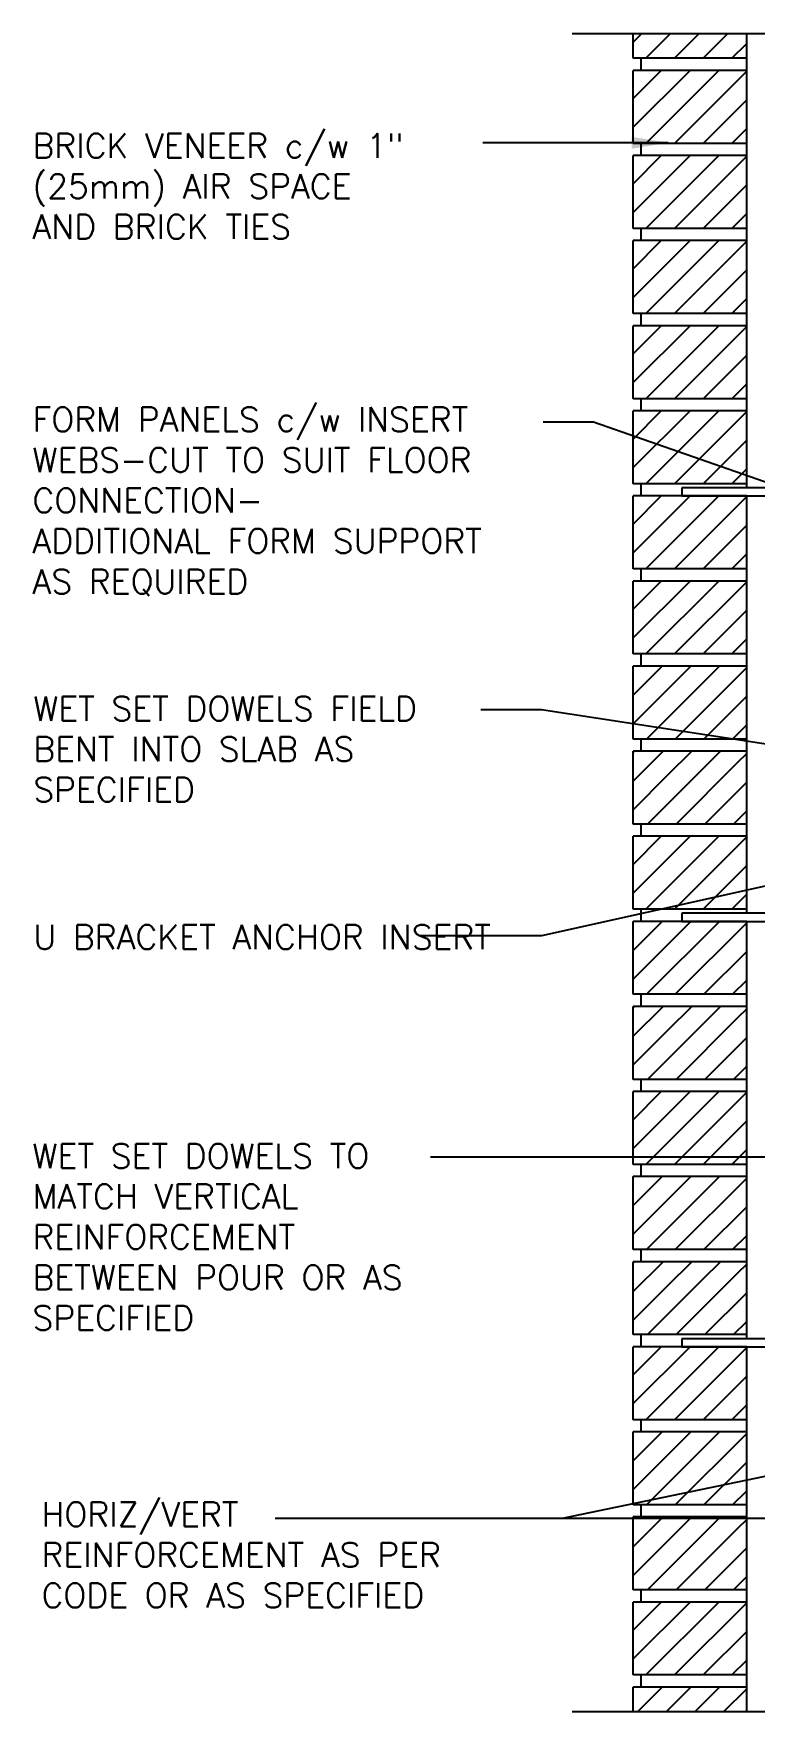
# Model space of a CAD drawing. Header units: inches. Extents: x 149.5 to 242.1, y 149.6 to 239.6.
# Drawn here: x 185.7 to 208, y 186.9 to 238.6 of the extents above; entities that cross this region are included whole.
import ezdxf

# ---------------------------------------------------------------- set-up
doc = ezdxf.new("R2010")
doc.units = ezdxf.units.IN
doc.header["$LTSCALE"] = 0.5
doc.header["$MEASUREMENT"] = 0
for name, color, linetype in [('HATCH', 12, 'Continuous'), ('line25', 2, 'Continuous'), ('LINE9', 9, 'Continuous'), ('TEXT', 4, 'Continuous')]:
    doc.layers.add(name, color=color, linetype=linetype)
doc.styles.add('DIM', font='romans.shx', dxfattribs={"width": 0.7})
doc.styles.add('ROMANS', font='romans.shx', dxfattribs={"height": 0.75})
doc.dimstyles.new('ext_12', dxfattribs={"dimscale": 12, "dimtxt": 0.09375, "dimasz": 0.09375, "dimexe": 0.09375, "dimexo": 0.0625, "dimgap": 0.0625, "dimtad": 1, "dimdec": 1, "dimzin": 3, "dimdsep": 46, "dimlunit": 4, "dimtxsty": 'DIM', "dimcen": 0.09, "dimdle": 0.09375, "dimclrt": 4, "dimadec": 0, "dimazin": 0, "dimtfac": 1, "dimtdec": 1, "dimtmove": 2, "dimatfit": 3, "dimfxl": 1, "dimfrac": 2, "dimtolj": 1, "dimtzin": 0, "dimarcsym": 0})
pattern_1 = [(45, (140.4825, 21.0213), (-0.4419417, 0.4419417), [])]
pattern_2 = [(45, (140.4825, 13.1463), (-0.4419417, 0.4419417), [])]
pattern_3 = [(45, (140.4825, 5.2713), (-0.4419417, 0.4419417), [])]
pattern_4 = [(45, (140.4825, -2.6037), (-0.4419417, 0.4419417), [])]

msp = doc.modelspace()

# ---------------------------------------------------------------- hatches: boundary and pattern name
at = {"layer": 'HATCH'}
h = msp.add_hatch(dxfattribs=at)
h.set_pattern_fill('ANSI31', color=256, scale=5, style=0)
h.set_pattern_definition([(45, (140.4825, 39.3963), (-0.4419417, 0.4419417), [])])
h.paths.add_polyline_path([(207.715, 238.63), (204.215, 238.63), (204.215, 237.866), (207.715, 237.866)])
h = msp.add_hatch(dxfattribs=at)
h.set_pattern_fill('ANSI31', color=256, scale=5, style=0)
h.set_pattern_definition([(45, (140.4825, 36.7713), (-0.4419417, 0.4419417), [])])
h.paths.add_polyline_path([(207.715, 237.491), (204.215, 237.491), (204.215, 235.241), (207.715, 235.241)])
h = msp.add_hatch(dxfattribs=at)
h.set_pattern_fill('ANSI31', color=256, scale=5, style=0)
h.set_pattern_definition([(45, (140.4825, 34.1463), (-0.4419417, 0.4419417), [])])
h.paths.add_polyline_path([(207.715, 234.866), (204.215, 234.866), (204.215, 232.616), (207.715, 232.616)])
h = msp.add_hatch(dxfattribs=at)
h.set_pattern_fill('ANSI31', color=256, scale=5, style=0)
h.set_pattern_definition([(45, (140.4825, 31.5213), (-0.4419417, 0.4419417), [])])
h.paths.add_polyline_path([(207.715, 232.241), (204.215, 232.241), (204.215, 229.991), (207.715, 229.991)])
h = msp.add_hatch(dxfattribs=at)
h.set_pattern_fill('ANSI31', color=256, scale=5, style=0)
h.set_pattern_definition([(45, (140.4825, 28.8963), (-0.4419417, 0.4419417), [])])
h.paths.add_polyline_path([(207.715, 229.616), (204.215, 229.616), (204.215, 227.366), (207.715, 227.366)])
h = msp.add_hatch(dxfattribs=at)
h.set_pattern_fill('ANSI31', color=256, scale=5, style=0)
h.set_pattern_definition([(45, (140.4825, 26.2713), (-0.4419417, 0.4419417), [])])
h.paths.add_polyline_path([(207.715, 226.991), (204.215, 226.991), (204.215, 224.741), (207.715, 224.741)])
h = msp.add_hatch(dxfattribs=at)
h.set_pattern_fill('ANSI31', color=256, scale=5, style=0)
h.set_pattern_definition([(45, (140.4825, 23.6463), (-0.4419417, 0.4419417), [])])
h.paths.add_polyline_path([(207.715, 224.366), (204.215, 224.366), (204.215, 222.116), (207.715, 222.116)])
h = msp.add_hatch(dxfattribs=at)
h.set_pattern_fill('ANSI31', color=256, scale=5, style=0)
h.set_pattern_definition(pattern_1)
h.paths.add_polyline_path([(207.715, 221.741), (204.215, 221.741), (204.215, 219.491), (207.715, 219.491)])
h = msp.add_hatch(dxfattribs=at)
h.set_pattern_fill('ANSI31', color=256, scale=5, style=0)
h.set_pattern_definition(pattern_1)
h.paths.add_polyline_path([(207.715, 216.866), (207.715, 219.116), (204.215, 219.116), (204.215, 216.866)])
h = msp.add_hatch(dxfattribs=at)
h.set_pattern_fill('ANSI31', color=256, scale=5, style=0)
h.set_pattern_definition(pattern_1)
h.paths.add_polyline_path([(207.715, 216.206), (207.715, 216.491), (204.215, 216.491), (204.215, 215.558)])
h = msp.add_hatch(dxfattribs=at)
h.set_pattern_fill('ANSI31', color=256, scale=5, style=0)
h.set_pattern_definition(pattern_1)
h.paths.add_polyline_path([(207.715, 214.241), (207.715, 216.206), (204.215, 215.558), (204.215, 214.241)])
h = msp.add_hatch(dxfattribs=at)
h.set_pattern_fill('ANSI31', color=256, scale=5, style=0)
h.set_pattern_definition(pattern_2)
h.paths.add_polyline_path([(207.715, 213.866), (204.215, 213.866), (204.215, 211.616), (207.715, 211.616)])
h = msp.add_hatch(dxfattribs=at)
h.set_pattern_fill('ANSI31', color=256, scale=5, style=0)
h.set_pattern_definition(pattern_2)
h.paths.add_polyline_path([(207.715, 208.991), (207.715, 211.241), (204.215, 211.241), (204.215, 208.991)])
h = msp.add_hatch(dxfattribs=at)
h.set_pattern_fill('ANSI31', color=256, scale=5, style=0)
h.set_pattern_definition(pattern_2)
h.paths.add_polyline_path([(207.715, 208.331), (207.715, 208.616), (204.215, 208.616), (204.215, 207.683)])
h = msp.add_hatch(dxfattribs=at)
h.set_pattern_fill('ANSI31', color=256, scale=5, style=0)
h.set_pattern_definition(pattern_2)
h.paths.add_polyline_path([(207.715, 206.366), (207.715, 208.331), (204.215, 207.683), (204.215, 206.366)])
h = msp.add_hatch(dxfattribs=at)
h.set_pattern_fill('ANSI31', color=256, scale=5, style=0)
h.set_pattern_definition(pattern_3)
h.paths.add_polyline_path([(207.715, 205.991), (204.215, 205.991), (204.215, 203.741), (207.715, 203.741)])
h = msp.add_hatch(dxfattribs=at)
h.set_pattern_fill('ANSI31', color=256, scale=5, style=0)
h.set_pattern_definition(pattern_3)
h.paths.add_polyline_path([(207.715, 201.116), (207.715, 203.366), (204.215, 203.366), (204.215, 201.116)])
h = msp.add_hatch(dxfattribs=at)
h.set_pattern_fill('ANSI31', color=256, scale=5, style=0)
h.set_pattern_definition(pattern_3)
h.paths.add_polyline_path([(207.715, 200.456), (207.715, 200.741), (204.215, 200.741), (204.215, 199.808)])
h = msp.add_hatch(dxfattribs=at)
h.set_pattern_fill('ANSI31', color=256, scale=5, style=0)
h.set_pattern_definition(pattern_3)
h.paths.add_polyline_path([(207.715, 198.491), (207.715, 200.456), (204.215, 199.808), (204.215, 198.491)])
h = msp.add_hatch(dxfattribs=at)
h.set_pattern_fill('ANSI31', color=256, scale=5, style=0)
h.set_pattern_definition(pattern_4)
h.paths.add_polyline_path([(207.715, 198.116), (204.215, 198.116), (204.215, 195.866), (207.715, 195.866)])
h = msp.add_hatch(dxfattribs=at)
h.set_pattern_fill('ANSI31', color=256, scale=5, style=0)
h.set_pattern_definition(pattern_4)
h.paths.add_polyline_path([(207.715, 193.241), (207.715, 195.491), (204.215, 195.491), (204.215, 193.241)])
h = msp.add_hatch(dxfattribs=at)
h.set_pattern_fill('ANSI31', color=256, scale=5, style=0)
h.set_pattern_definition(pattern_4)
h.paths.add_polyline_path([(207.715, 192.581), (207.715, 192.866), (204.215, 192.866), (204.215, 191.933)])
h = msp.add_hatch(dxfattribs=at)
h.set_pattern_fill('ANSI31', color=256, scale=5, style=0)
h.set_pattern_definition(pattern_4)
h.paths.add_polyline_path([(207.715, 190.616), (207.715, 192.581), (204.215, 191.933), (204.215, 190.616)])
h = msp.add_hatch(dxfattribs=at)
h.set_pattern_fill('ANSI31', color=256, scale=5, style=0)
h.set_pattern_definition([(45, (140.4825, -10.4787), (-0.4419417, 0.4419417), [])])
h.paths.add_polyline_path([(207.715, 190.241), (204.215, 190.241), (204.215, 187.991), (207.715, 187.991)])

# ---------------------------------------------------------------- linework, layer by layer
for p, q in [((204.215, 187.604), (204.227, 187.616)), ((204.36, 186.866), (205.11, 187.616)), ((205.244, 186.866), (205.994, 187.616)), ((206.128, 186.866), (206.878, 187.616)), ((207.012, 186.866), (207.715, 187.568))]:
    msp.add_line(p, q, dxfattribs=at)
at = {"layer": 'line25'}
for p, q in [((204.215, 237.866), (204.215, 238.63)), ((207.715, 224.616), (207.715, 238.63)), ((207.715, 237.866), (204.215, 237.866)), ((204.465, 237.491), (204.465, 237.866)), ((204.215, 235.241), (204.215, 237.491)), ((207.715, 237.491), (204.215, 237.491)), ((207.715, 235.241), (204.215, 235.241)), ((204.465, 234.866), (204.465, 235.241)), ((204.215, 232.616), (204.215, 234.866)), ((207.715, 234.866), (204.215, 234.866)), ((207.715, 232.616), (204.215, 232.616)), ((204.465, 232.241), (204.465, 232.616)), ((204.215, 229.991), (204.215, 232.241)), ((207.715, 232.241), (204.215, 232.241)), ((207.715, 229.991), (204.215, 229.991)), ((204.465, 229.616), (204.465, 229.991)), ((204.215, 227.366), (204.215, 229.616)), ((207.715, 229.616), (204.215, 229.616)), ((207.715, 227.366), (204.215, 227.366)), ((204.465, 226.991), (204.465, 227.366)), ((204.215, 224.741), (204.215, 226.991)), ((207.715, 226.991), (204.215, 226.991)), ((207.715, 224.741), (204.215, 224.741)), ((204.465, 224.366), (204.465, 224.741)), ((204.215, 222.116), (204.215, 224.366)), ((207.715, 224.366), (204.215, 224.366)), ((207.715, 211.491), (207.715, 224.366)), ((207.715, 222.116), (204.215, 222.116)), ((204.465, 221.741), (204.465, 222.116)), ((204.215, 219.491), (204.215, 221.741)), ((207.715, 221.741), (204.215, 221.741)), ((207.715, 219.491), (204.215, 219.491)), ((204.465, 219.116), (204.465, 219.491)), ((204.215, 216.866), (204.215, 219.116)), ((207.715, 219.116), (204.215, 219.116)), ((207.715, 216.866), (204.215, 216.866)), ((207.715, 216.491), (204.215, 216.491)), ((204.215, 214.241), (204.215, 216.491)), ((204.465, 216.491), (204.465, 216.866)), ((207.715, 214.241), (204.215, 214.241)), ((204.215, 211.616), (204.215, 213.866)), ((207.715, 213.866), (204.215, 213.866)), ((204.465, 213.866), (204.465, 214.241)), ((207.715, 211.616), (204.215, 211.616)), ((204.215, 208.991), (204.215, 211.241)), ((207.715, 211.241), (204.215, 211.241)), ((204.465, 211.241), (204.465, 211.616)), ((207.715, 198.366), (207.715, 211.241)), ((207.715, 208.991), (204.215, 208.991)), ((207.715, 208.616), (204.215, 208.616)), ((204.215, 206.366), (204.215, 208.616)), ((204.465, 208.616), (204.465, 208.991)), ((207.715, 206.366), (204.215, 206.366)), ((204.465, 205.991), (204.465, 206.366)), ((204.215, 203.741), (204.215, 205.991)), ((207.715, 205.991), (204.215, 205.991)), ((207.715, 203.741), (204.215, 203.741)), ((204.465, 203.366), (204.465, 203.741)), ((204.215, 201.116), (204.215, 203.366)), ((207.715, 203.366), (204.215, 203.366)), ((207.715, 201.116), (204.215, 201.116)), ((204.465, 200.741), (204.465, 201.116)), ((207.715, 200.741), (204.215, 200.741)), ((204.215, 198.491), (204.215, 200.741)), ((207.715, 198.491), (204.215, 198.491)), ((204.465, 198.116), (204.465, 198.491)), ((204.215, 195.866), (204.215, 198.116)), ((207.715, 198.116), (204.215, 198.116)), ((207.715, 186.866), (207.715, 198.116)), ((207.715, 195.866), (204.215, 195.866)), ((204.465, 195.491), (204.465, 195.866)), ((204.215, 193.241), (204.215, 195.491)), ((207.715, 195.491), (204.215, 195.491)), ((207.715, 193.241), (204.215, 193.241)), ((204.465, 192.866), (204.465, 193.241)), ((207.715, 192.866), (204.215, 192.866)), ((204.215, 190.616), (204.215, 192.866)), ((207.715, 190.616), (204.215, 190.616)), ((204.465, 190.241), (204.465, 190.616)), ((204.215, 187.991), (204.215, 190.241)), ((207.715, 190.241), (204.215, 190.241)), ((207.715, 187.991), (204.215, 187.991)), ((204.465, 187.616), (204.465, 187.991)), ((204.215, 186.866), (204.215, 187.616)), ((207.715, 187.616), (204.215, 187.616))]:
    msp.add_line(p, q, dxfattribs=at)
at = {"layer": 'LINE9'}
for p, q in [((202.332, 238.63), (213.34, 238.63)), ((208.465, 224.616), (205.715, 224.616)), ((205.715, 224.616), (205.715, 224.366)), ((205.715, 224.366), (208.715, 224.366)), ((208.465, 211.491), (205.715, 211.491)), ((205.715, 211.491), (205.715, 211.241)), ((205.715, 211.241), (208.715, 211.241)), ((208.465, 198.366), (205.715, 198.366)), ((205.715, 198.366), (205.715, 198.116)), ((205.715, 198.116), (208.715, 198.116)), ((202.332, 186.866), (213.34, 186.866))]:
    msp.add_line(p, q, dxfattribs=at)

# ---------------------------------------------------------------- texts
at = {"layer": 'TEXT', "char_height": 0.75, "style": 'ROMANS'}
for s, insert, width, attachment_point in [('BRICK VENEER c/w 1" (25mm) AIR SPACE AND BRICK TIES', (185.699, 233.92), 13.17572, 4), ('FORM PANELS c/w INSERT WEBS-CUT TO SUIT FLOOR CONNECTION-\\PADDITIONAL FORM SUPPORT AS REQUIRED', (185.699, 227.101), 16.25084, 1), ('WET SET DOWELS FIELD BENT INTO SLAB AS SPECIFIED', (185.722, 218.182), 13.68504, 1), ('U BRACKET ANCHOR INSERT', (185.722, 211.13), 13.68504, 1), ('WET SET DOWELS TO MATCH VERTICAL REINFORCEMENT\\PBETWEEN POUR OR AS SPECIFIED', (185.699, 204.38), 14.60886, 1), ('HORIZ/VERT\\PREINFORCEMENT AS PER CODE OR AS SPECIFIED', (185.977, 191.697), 13.82497, 4)]:
    msp.add_mtext(s, dxfattribs=dict(at, insert=insert, width=width, attachment_point=attachment_point))

# ---------------------------------------------------------------- leaders
at = {"layer": 'TEXT'}
for points in [[(205.296, 235.261), (199.581, 235.261)], [(209.91, 224.223), (202.995, 226.643), (201.445, 226.643)], [(215.141, 215.66), (201.393, 217.766), (199.52, 217.766)], [(211.705, 213.092), (201.393, 210.795), (197.61, 210.795)], [(214.448, 203.962), (197.969, 203.962)], [(216.358, 195.797), (202.023, 192.814)], [(216.916, 192.814), (193.176, 192.814)]]:
    msp.add_leader(points, dimstyle='ext_12', override={"dimgap": 0.0625, "dimtad": 0}, dxfattribs=at)

doc.saveas('drawing.dxf')
